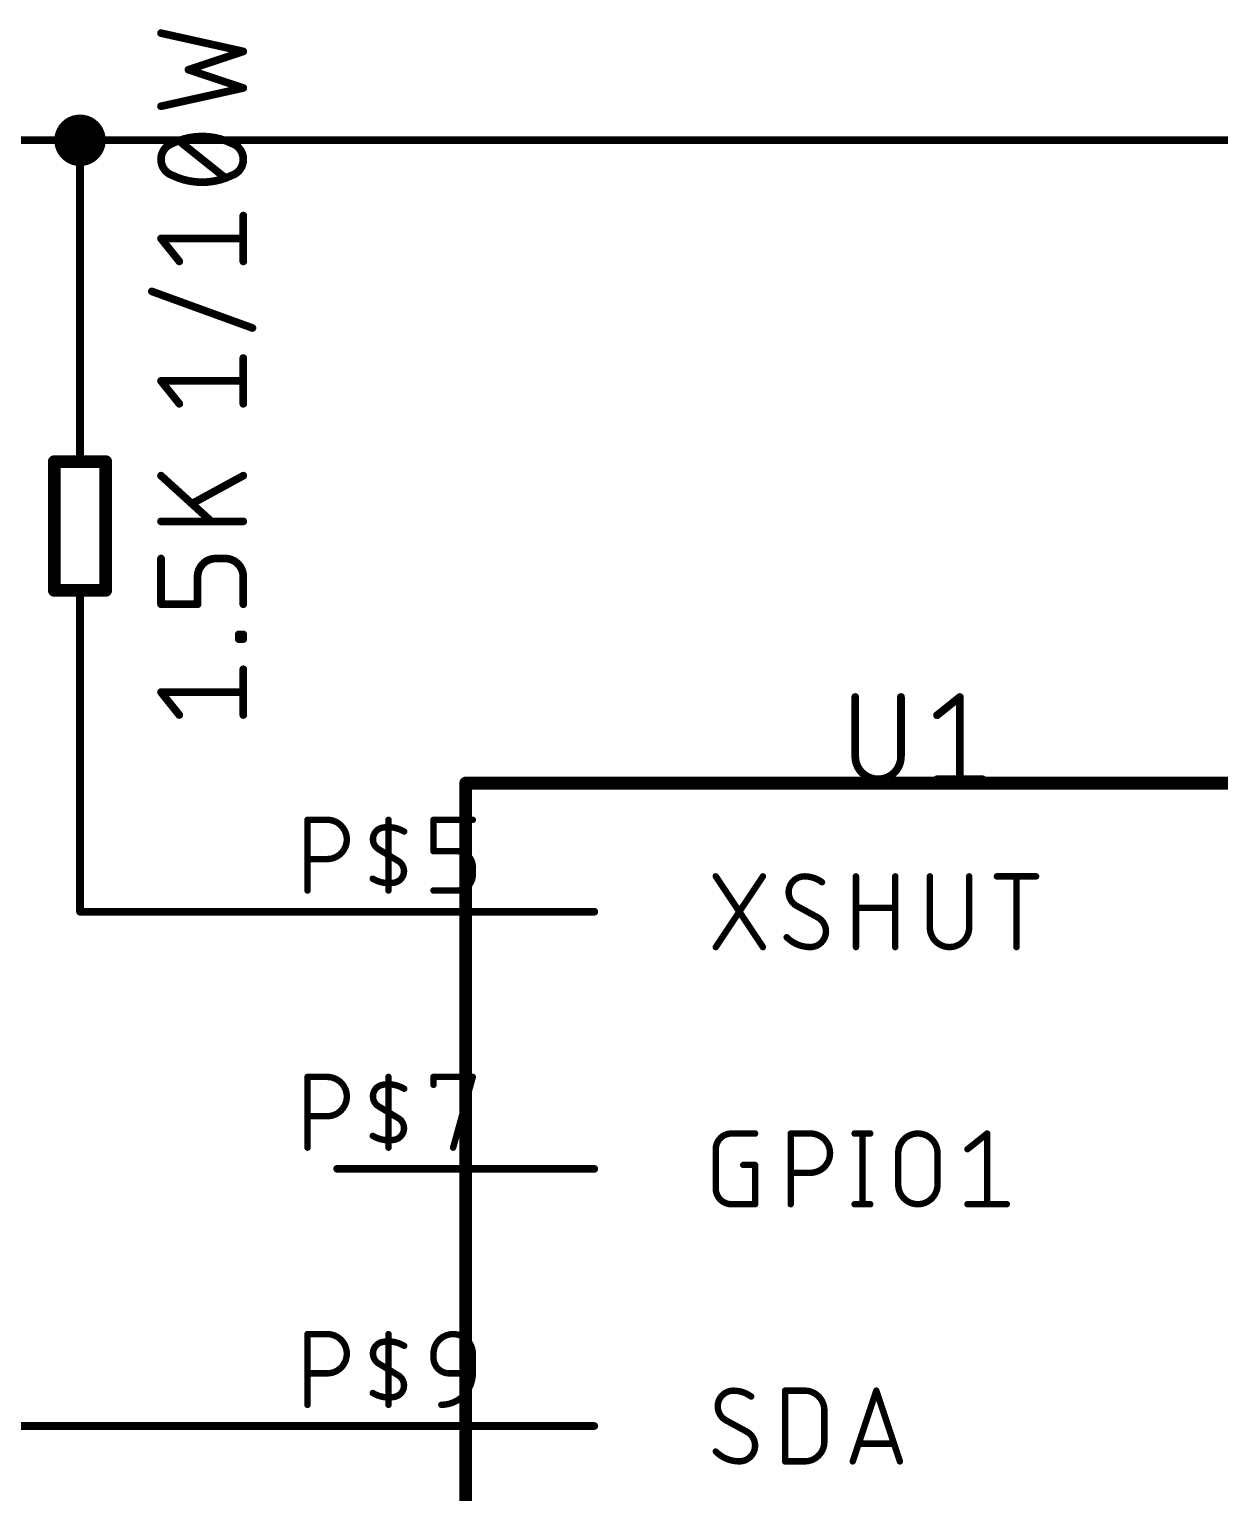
# Model space of a CAD drawing. Extents: x -114 to 51, y -5 to 50.
# Drawn here: x -8.62 to 14.9, y 21.54 to 50.45 of the extents above; entities that cross this region are included whole.
import ezdxf

# ---------------------------------------------------------------- set-up
doc = ezdxf.new("R2010")
doc.units = 0
for name, color, linetype in [('91', 122, 'CONTINUOUS'), ('94', 12, 'CONTINUOUS'), ('95', 251, 'CONTINUOUS'), ('96', 251, 'CONTINUOUS')]:
    doc.layers.add(name, color=color, linetype=linetype)

msp = doc.modelspace()

# ---------------------------------------------------------------- linework, layer by layer
at = {"layer": '91'}
for points, const_width in [([(-7.62, 48.006, 1), (-7.62, 48.514, 1), (-7.62, 48.006)], 0.508), ([(-7.5819, 48.26, 1), (-7.6581, 48.26)], 0.0762), ([(-7.62, 48.2981, 1), (-7.62, 48.2219)], 0.0762), ([(-7.62, 48.2219, 1), (-7.62, 48.2981)], 0.0762), ([(-7.6581, 44.45, 1), (-7.5819, 44.45)], 0.0762), ([(-7.5819, 36.83, 1), (-7.6581, 36.83)], 0.0762), ([(-7.62, 33.0581, 1), (-7.62, 32.9819)], 0.0762), ([(-7.6581, 33.02, 1), (-7.5819, 33.02)], 0.0762), ([(-2.54, 32.9819, 1), (-2.54, 33.0581)], 0.0762), ([(-2.54, 22.8219, 1), (-2.54, 22.8981)], 0.0762)]:
    msp.add_lwpolyline(points, format="xyb", dxfattribs=dict(at, const_width=const_width))
at = {"layer": '91', "const_width": 0.1524}
for points in [[(-15.24, 48.26), (-7.62, 48.26)], [(-7.62, 48.26), (-7.62, 44.45)], [(50.8, 48.26), (-7.62, 48.26)], [(-7.62, 36.83), (-7.62, 33.02)], [(-2.54, 33.02), (-7.62, 33.02)], [(-2.54, 22.86), (-15.24, 22.86)]]:
    msp.add_lwpolyline(points, dxfattribs=at)
at = {"layer": '94'}
for points, const_width in [([(-7.62, 44.45), (-7.62, 41.91)], 0.1524), ([(-8.128, 39.37), (-8.128, 41.91)], 0.254), ([(-8.128, 41.91), (-7.112, 41.91)], 0.254), ([(-7.112, 41.91), (-7.112, 39.37)], 0.254), ([(-7.112, 39.37), (-8.128, 39.37)], 0.254), ([(-7.62, 36.83), (-7.62, 39.37)], 0.1524), ([(0, 0), (0, 35.56)], 0.254), ([(0, 35.56), (33.02, 35.56)], 0.254), ([(-2.54, 33.02), (2.54, 33.02)], 0.1524), ([(-2.54, 27.94), (2.54, 27.94)], 0.1524), ([(-2.54, 22.86), (2.54, 22.86)], 0.1524)]:
    msp.add_lwpolyline(points, dxfattribs=dict(at, const_width=const_width))
for points, const_width in [([(-7.5819, 44.45, 1), (-7.6581, 44.45)], 0.0762), ([(-8.0645, 41.91, 1), (-8.1915, 41.91)], 0.127), ([(-8.128, 41.9735, 1), (-8.128, 41.8465)], 0.127), ([(-7.6581, 41.91, 1), (-7.5819, 41.91)], 0.0762), ([(-7.0485, 41.91, 1), (-7.1755, 41.91)], 0.127), ([(-7.112, 41.8465, 1), (-7.112, 41.9735)], 0.127), ([(-8.128, 39.4335, 1), (-8.128, 39.3065)], 0.127), ([(-8.1915, 39.37, 1), (-8.0645, 39.37)], 0.127), ([(-7.5819, 39.37, 1), (-7.6581, 39.37)], 0.0762), ([(-7.1755, 39.37, 1), (-7.0485, 39.37)], 0.127), ([(-7.112, 39.3065, 1), (-7.112, 39.4335)], 0.127), ([(-7.6581, 36.83, 1), (-7.5819, 36.83)], 0.0762), ([(0.0635, 35.56, 1), (-0.0635, 35.56)], 0.127), ([(0, 35.6235, 1), (0, 35.4965)], 0.127), ([(-2.54, 33.0581, 1), (-2.54, 32.9819)], 0.0762), ([(2.54, 32.9819, 1), (2.54, 33.0581)], 0.0762), ([(-2.54, 27.9781, 1), (-2.54, 27.9019)], 0.0762), ([(2.54, 27.9019, 1), (2.54, 27.9781)], 0.0762), ([(-2.54, 22.8981, 1), (-2.54, 22.8219)], 0.0762), ([(2.54, 22.8219, 1), (2.54, 22.8981)], 0.0762)]:
    msp.add_lwpolyline(points, format="xyb", dxfattribs=dict(at, const_width=const_width))
at = {"layer": '95'}
for points, const_width in [([(7.6962, 37.2618), (7.6962, 36.0878)], 0.1524), ([(8.5993, 36.0878), (8.5993, 37.2618)], 0.1524), ([(9.3114, 36.9006), (9.763, 37.2618)], 0.1524), ([(9.763, 37.2618), (9.763, 35.6362)], 0.1524), ([(9.3114, 35.6362), (10.2145, 35.6362)], 0.1524), ([(-3.1255, 33.4391), (-3.1255, 34.8361)], 0.127), ([(-3.1255, 34.8361), (-2.7374, 34.8361)], 0.127), ([(-1.526, 33.4391), (-1.526, 34.8361)], 0.127), ([(-0.6364, 34.2152), (-0.6364, 34.8361)], 0.127), ([(-0.6364, 34.8361), (0.1397, 34.8361)], 0.127), ([(-2.7374, 34.06), (-3.1255, 34.06)], 0.127), ([(-1.526, 34.1376), (-1.72, 34.254)], 0.127), ([(-1.526, 34.1376), (-1.3319, 34.0212)], 0.127), ([(-0.1707, 34.2152), (-0.6364, 34.2152)], 0.127), ([(0.1397, 33.7495), (0.1397, 33.9048)], 0.127), ([(4.9403, 32.3215), (5.8716, 33.7185)], 0.127), ([(4.9403, 33.7185), (5.8716, 32.3215)], 0.127), ([(7.71, 32.3215), (7.71, 33.7185)], 0.127), ([(8.4861, 33.7185), (8.4861, 32.3215)], 0.127), ([(9.1701, 33.7185), (9.1701, 32.7096)], 0.127), ([(9.9462, 32.7096), (9.9462, 33.7185)], 0.127), ([(10.4933, 33.7185), (11.2694, 33.7185)], 0.127), ([(10.8814, 32.3215), (10.8814, 33.7185)], 0.127), ([(-0.6364, 33.4391), (-0.1707, 33.4391)], 0.127), ([(6.962, 32.9036), (6.5352, 33.1364)], 0.127), ([(7.71, 33.0976), (8.4861, 33.0976)], 0.127), ([(-3.1255, 28.3591), (-3.1255, 29.7561)], 0.127), ([(-3.1255, 29.7561), (-2.7374, 29.7561)], 0.127), ([(-1.526, 28.3591), (-1.526, 29.7561)], 0.127), ([(-0.6364, 29.6009), (-0.6364, 29.7561)], 0.127), ([(-0.6364, 29.7561), (0.1397, 29.7561)], 0.127), ([(0.1397, 29.7561), (-0.2484, 28.3591)], 0.127), ([(-1.526, 29.0576), (-1.72, 29.174)], 0.127), ([(-2.7374, 28.98), (-3.1255, 28.98)], 0.127), ([(-1.526, 29.0576), (-1.3319, 28.9412)], 0.127), ([(5.2507, 28.6385), (5.7164, 28.6385)], 0.127), ([(6.4209, 27.2415), (6.4209, 28.6385)], 0.127), ([(6.4209, 28.6385), (6.809, 28.6385)], 0.127), ([(7.6827, 28.6385), (7.9931, 28.6385)], 0.127), ([(7.8379, 28.6385), (7.8379, 27.2415)], 0.127), ([(9.9138, 28.3281), (10.3018, 28.6385)], 0.127), ([(10.3018, 28.6385), (10.3018, 27.2415)], 0.127), ([(4.9403, 27.5519), (4.9403, 28.3281)], 0.127), ([(5.4836, 28.0176), (5.7164, 28.0176)], 0.127), ([(5.7164, 28.0176), (5.7164, 27.2415)], 0.127), ([(8.5449, 27.6296), (8.5449, 28.2504)], 0.127), ([(9.3211, 28.2504), (9.3211, 27.6296)], 0.127), ([(6.809, 27.8624), (6.4209, 27.8624)], 0.127), ([(5.7164, 27.2415), (5.2507, 27.2415)], 0.127), ([(7.6827, 27.2415), (7.9931, 27.2415)], 0.127), ([(9.9138, 27.2415), (10.6899, 27.2415)], 0.127), ([(-3.1255, 23.2791), (-3.1255, 24.6761)], 0.127), ([(-3.1255, 24.6761), (-2.7374, 24.6761)], 0.127), ([(-1.526, 23.2791), (-1.526, 24.6761)], 0.127), ([(-0.6364, 24.2104), (-0.6364, 24.288)], 0.127), ([(0.1397, 24.288), (0.1397, 23.9)], 0.127), ([(-1.526, 23.9776), (-1.72, 24.094)], 0.127), ([(-1.526, 23.9776), (-1.3319, 23.8612)], 0.127), ([(-2.7374, 23.9), (-3.1255, 23.9)], 0.127), ([(0.1397, 23.9), (-0.326, 23.9)], 0.127), ([(6.3092, 22.1615), (6.3092, 23.5585)], 0.127), ([(6.3092, 23.5585), (6.6972, 23.5585)], 0.127), ([(7.646, 22.1615), (8.1117, 23.5585)], 0.127), ([(8.1117, 23.5585), (8.5774, 22.1615)], 0.127), ([(7.0853, 23.1704), (7.0853, 22.5496)], 0.127), ([(5.5612, 22.7436), (5.1343, 22.9764)], 0.127), ([(8.4609, 22.5108), (7.7624, 22.5108)], 0.127), ([(6.6972, 22.1615), (6.3092, 22.1615)], 0.127)]:
    msp.add_lwpolyline(points, dxfattribs=dict(at, const_width=const_width))
for points, const_width in [([(7.7343, 37.2618, 1), (7.6581, 37.2618)], 0.0762), ([(8.6374, 37.2618, 1), (8.5612, 37.2618)], 0.0762), ([(9.8011, 37.2618, 1), (9.7249, 37.2618)], 0.0762), ([(9.7868, 37.232, 1), (9.7392, 37.2916)], 0.0762), ([(9.2876, 36.9303, 1), (9.3352, 36.8708)], 0.0762), ([(7.6962, 36.0878, 1), (8.5993, 36.0878)], 0.1524), ([(7.7343, 36.0878, 1), (7.6581, 36.0878)], 0.0762), ([(8.6374, 36.0878, 1), (8.5612, 36.0878)], 0.0762), ([(7.6581, 36.0878, 1), (7.7343, 36.0878)], 0.0762), ([(8.5612, 36.0878, 1), (8.6374, 36.0878)], 0.0762), ([(9.3114, 35.6743, 1), (9.3114, 35.5981)], 0.0762), ([(9.7249, 35.6362, 1), (9.8011, 35.6362)], 0.0762), ([(10.2145, 35.5981, 1), (10.2145, 35.6743)], 0.0762), ([(-3.1255, 34.8679, 1), (-3.1255, 34.8043)], 0.0635), ([(-3.0937, 34.8361, 1), (-3.1572, 34.8361)], 0.0635), ([(-2.7374, 34.8679, 1), (-2.7374, 34.8043)], 0.0635), ([(-2.7374, 34.06, 1), (-2.7374, 34.8361)], 0.127), ([(-2.7374, 34.8043, 1), (-2.7374, 34.8679)], 0.0635), ([(-1.6424, 34.6809, 0.6917), (-1.72, 34.254)], 0.127), ([(-1.2155, 34.6033, 0.1823), (-1.6424, 34.6809)], 0.127), ([(-1.6481, 34.7121, 1), (-1.6367, 34.6496)], 0.0635), ([(-1.6367, 34.6496, 1), (-1.6481, 34.7121)], 0.0635), ([(-1.4942, 34.8361, 1), (-1.5577, 34.8361)], 0.0635), ([(-0.6364, 34.8679, 1), (-0.6364, 34.8043)], 0.0635), ([(-0.6047, 34.8361, 1), (-0.6682, 34.8361)], 0.0635), ([(0.1397, 34.8043, 1), (0.1397, 34.8679)], 0.0635), ([(-1.2318, 34.576, 1), (-1.1992, 34.6305)], 0.0635), ([(-3.1255, 34.0917, 1), (-3.1255, 34.0282)], 0.0635), ([(-2.7374, 34.0917, 1), (-2.7374, 34.0282)], 0.0635), ([(-2.7374, 34.0282, 1), (-2.7374, 34.0917)], 0.0635), ([(-1.7036, 34.2812, 1), (-1.7363, 34.2268)], 0.0635), ([(-1.7363, 34.2268, 1), (-1.7036, 34.2812)], 0.0635), ([(-1.5096, 34.1648, 1), (-1.5423, 34.1104)], 0.0635), ([(-1.5423, 34.1104, 1), (-1.5096, 34.1648)], 0.0635), ([(-0.6364, 34.247, 1), (-0.6364, 34.1835)], 0.0635), ([(-0.6682, 34.2152, 1), (-0.6047, 34.2152)], 0.0635), ([(-0.1707, 34.247, 1), (-0.1707, 34.1835)], 0.0635), ([(0.1397, 33.9048, 0.4142), (-0.1707, 34.2152)], 0.127), ([(-0.1707, 34.1835, 1), (-0.1707, 34.247)], 0.0635), ([(-1.4095, 33.5943, 0.6917), (-1.3319, 34.0212)], 0.127), ([(-1.3156, 34.0484, 1), (-1.3483, 33.994)], 0.0635), ([(-1.3483, 33.994, 1), (-1.3156, 34.0484)], 0.0635), ([(0.1715, 33.9048, 1), (0.108, 33.9048)], 0.0635), ([(0.108, 33.9048, 1), (0.1715, 33.9048)], 0.0635), ([(-1.8201, 33.6992, 1), (-1.8527, 33.6447)], 0.0635), ([(-1.8364, 33.6719, 0.1823), (-1.4095, 33.5943)], 0.127), ([(-1.4152, 33.6256, 1), (-1.4038, 33.5631)], 0.0635), ([(-1.4038, 33.5631, 1), (-1.4152, 33.6256)], 0.0635), ([(-0.1707, 33.4391, 0.4142), (0.1397, 33.7495)], 0.127), ([(0.1715, 33.7495, 1), (0.108, 33.7495)], 0.0635), ([(0.108, 33.7495, 1), (0.1715, 33.7495)], 0.0635), ([(4.9667, 33.7361, 1), (4.9139, 33.7009)], 0.0635), ([(5.898, 33.7009, 1), (5.8452, 33.7361)], 0.0635), ([(6.6904, 33.7185, 0.4142), (6.3799, 33.4081)], 0.127), ([(7.0396, 33.6021, 0.1623), (6.6904, 33.7185)], 0.127), ([(6.6904, 33.7502, 1), (6.6904, 33.6868)], 0.0635), ([(6.6904, 33.6867, 1), (6.6904, 33.7502)], 0.0635), ([(7.0206, 33.5767, 1), (7.0587, 33.6275)], 0.0635), ([(7.7417, 33.7185, 1), (7.6782, 33.7185)], 0.0635), ([(8.5178, 33.7185, 1), (8.4543, 33.7185)], 0.0635), ([(9.2018, 33.7185, 1), (9.1383, 33.7185)], 0.0635), ([(9.978, 33.7185, 1), (9.9145, 33.7185)], 0.0635), ([(10.4933, 33.7503, 1), (10.4933, 33.6867)], 0.0635), ([(10.9131, 33.7185, 1), (10.8496, 33.7185)], 0.0635), ([(11.2694, 33.6867, 1), (11.2694, 33.7503)], 0.0635), ([(-3.1572, 33.4391, 1), (-3.0937, 33.4391)], 0.0635), ([(-1.5577, 33.4391, 1), (-1.4942, 33.4391)], 0.0635), ([(-0.6364, 33.4709, 1), (-0.6364, 33.4074)], 0.0635), ([(-0.1707, 33.4709, 1), (-0.1707, 33.4074)], 0.0635), ([(-0.1707, 33.4074, 1), (-0.1707, 33.4709)], 0.0635), ([(6.3799, 33.4081, 0.2656), (6.5352, 33.1364)], 0.127), ([(6.4117, 33.4081, 1), (6.3482, 33.4081)], 0.0635), ([(6.3482, 33.4081, 1), (6.4117, 33.4081)], 0.0635), ([(6.5504, 33.1643, 1), (6.52, 33.1085)], 0.0635), ([(6.519, 33.1091, 1), (6.5513, 33.1638)], 0.0635), ([(7.1172, 32.6319, 0.2656), (6.962, 32.9036)], 0.127), ([(6.9781, 32.9309, 1), (6.9459, 32.8762)], 0.0635), ([(6.9468, 32.8757, 1), (6.9772, 32.9315)], 0.0635), ([(7.71, 33.1294, 1), (7.71, 33.0659)], 0.0635), ([(8.4861, 33.0659, 1), (8.4861, 33.1294)], 0.0635), ([(6.8068, 32.3215, 0.4142), (7.1172, 32.6319)], 0.127), ([(7.149, 32.6319, 1), (7.0855, 32.6319)], 0.0635), ([(9.2018, 32.7096, 1), (9.1383, 32.7096)], 0.0635), ([(9.1383, 32.7096, 1), (9.2018, 32.7096)], 0.0635), ([(9.1701, 32.7096, 1), (9.9462, 32.7096)], 0.127), ([(9.978, 32.7096, 1), (9.9145, 32.7096)], 0.0635), ([(9.9145, 32.7096, 1), (9.978, 32.7096)], 0.0635), ([(6.3411, 32.5155, 0.2), (6.8068, 32.3215)], 0.127), ([(6.3637, 32.5379, 1), (6.3186, 32.4932)], 0.0635), ([(6.8068, 32.3533, 1), (6.8068, 32.2897)], 0.0635), ([(6.8068, 32.2898, 1), (6.8068, 32.3532)], 0.0635), ([(7.0855, 32.6319, 1), (7.149, 32.6319)], 0.0635), ([(4.9139, 32.3391, 1), (4.9667, 32.3039)], 0.0635), ([(5.8452, 32.3039, 1), (5.898, 32.3391)], 0.0635), ([(7.6782, 32.3215, 1), (7.7417, 32.3215)], 0.0635), ([(8.4543, 32.3215, 1), (8.5178, 32.3215)], 0.0635), ([(10.8496, 32.3215, 1), (10.9131, 32.3215)], 0.0635), ([(-3.1255, 29.7878, 1), (-3.1255, 29.7244)], 0.0635), ([(-3.0937, 29.7561, 1), (-3.1572, 29.7561)], 0.0635), ([(-2.7374, 28.98, 1), (-2.7374, 29.7561)], 0.127), ([(-2.7374, 29.7878, 1), (-2.7374, 29.7244)], 0.0635), ([(-2.7374, 29.7244, 1), (-2.7374, 29.7878)], 0.0635), ([(-1.4942, 29.7561, 1), (-1.5577, 29.7561)], 0.0635), ([(-0.6047, 29.7561, 1), (-0.6682, 29.7561)], 0.0635), ([(-0.6364, 29.7878, 1), (-0.6364, 29.7244)], 0.0635), ([(0.1703, 29.7476, 1), (0.1091, 29.7646)], 0.0635), ([(0.1397, 29.7244, 1), (0.1397, 29.7878)], 0.0635), ([(-1.6424, 29.6009, 0.6917), (-1.72, 29.174)], 0.127), ([(-1.2155, 29.5233, 0.1823), (-1.6424, 29.6009)], 0.127), ([(-1.6481, 29.6321, 1), (-1.6367, 29.5696)], 0.0635), ([(-1.6367, 29.5696, 1), (-1.6481, 29.6321)], 0.0635), ([(-1.2318, 29.496, 1), (-1.1992, 29.5505)], 0.0635), ([(-0.6682, 29.6009, 1), (-0.6047, 29.6009)], 0.0635), ([(-1.7036, 29.2012, 1), (-1.7363, 29.1468)], 0.0635), ([(-1.7363, 29.1468, 1), (-1.7036, 29.2012)], 0.0635), ([(-3.1255, 29.0117, 1), (-3.1255, 28.9482)], 0.0635), ([(-2.7374, 29.0117, 1), (-2.7374, 28.9482)], 0.0635), ([(-2.7374, 28.9482, 1), (-2.7374, 29.0117)], 0.0635), ([(-1.5096, 29.0848, 1), (-1.5423, 29.0304)], 0.0635), ([(-1.5423, 29.0304, 1), (-1.5096, 29.0848)], 0.0635), ([(-1.4095, 28.5143, 0.6917), (-1.3319, 28.9412)], 0.127), ([(-1.3156, 28.9684, 1), (-1.3483, 28.914)], 0.0635), ([(-1.3483, 28.914, 1), (-1.3156, 28.9684)], 0.0635), ([(-1.8201, 28.6192, 1), (-1.8527, 28.5647)], 0.0635), ([(-1.8364, 28.5919, 0.1823), (-1.4095, 28.5143)], 0.127), ([(5.2507, 28.6385, 0.4142), (4.9403, 28.3281)], 0.127), ([(5.2507, 28.6702, 1), (5.2507, 28.6068)], 0.0635), ([(5.2507, 28.6068, 1), (5.2507, 28.6702)], 0.0635), ([(5.7164, 28.6068, 1), (5.7164, 28.6702)], 0.0635), ([(6.4526, 28.6385, 1), (6.3891, 28.6385)], 0.0635), ([(6.4209, 28.6702, 1), (6.4209, 28.6068)], 0.0635), ([(6.809, 27.8624, 1), (6.809, 28.6385)], 0.127), ([(6.809, 28.6702, 1), (6.809, 28.6068)], 0.0635), ([(6.809, 28.6068, 1), (6.809, 28.6702)], 0.0635), ([(7.6827, 28.6702, 1), (7.6827, 28.6068)], 0.0635), ([(7.8697, 28.6385, 1), (7.8062, 28.6385)], 0.0635), ([(7.9931, 28.6068, 1), (7.9931, 28.6702)], 0.0635), ([(9.321, 28.2504, 1), (8.5449, 28.2504)], 0.127), ([(10.3336, 28.6385, 1), (10.2701, 28.6385)], 0.0635), ([(10.3217, 28.6137, 1), (10.282, 28.6633)], 0.0635), ([(-3.1572, 28.3591, 1), (-3.0937, 28.3591)], 0.0635), ([(-1.5577, 28.3591, 1), (-1.4942, 28.3591)], 0.0635), ([(-1.4152, 28.5456, 1), (-1.4038, 28.4831)], 0.0635), ([(-1.4038, 28.4831, 1), (-1.4152, 28.5456)], 0.0635), ([(-0.2789, 28.3676, 1), (-0.2178, 28.3506)], 0.0635), ([(4.9721, 28.3281, 1), (4.9086, 28.3281)], 0.0635), ([(4.9086, 28.3281, 1), (4.9721, 28.3281)], 0.0635), ([(9.894, 28.3528, 1), (9.9336, 28.3033)], 0.0635), ([(5.4836, 28.0494, 1), (5.4836, 27.9859)], 0.0635), ([(5.7482, 28.0176, 1), (5.6847, 28.0176)], 0.0635), ([(5.7164, 27.9859, 1), (5.7164, 28.0494)], 0.0635), ([(8.5767, 28.2504, 1), (8.5132, 28.2504)], 0.0635), ([(8.5132, 28.2504, 1), (8.5767, 28.2504)], 0.0635), ([(9.3528, 28.2504, 1), (9.2893, 28.2504)], 0.0635), ([(9.2893, 28.2504, 1), (9.3528, 28.2504)], 0.0635), ([(6.4209, 27.8941, 1), (6.4209, 27.8306)], 0.0635), ([(6.809, 27.8941, 1), (6.809, 27.8306)], 0.0635), ([(6.809, 27.8306, 1), (6.809, 27.8941)], 0.0635), ([(4.9403, 27.5519, 0.4142), (5.2507, 27.2415)], 0.127), ([(4.9721, 27.5519, 1), (4.9086, 27.5519)], 0.0635), ([(4.9086, 27.5519, 1), (4.9721, 27.5519)], 0.0635), ([(8.5449, 27.6296, 1), (9.3211, 27.6296)], 0.127), ([(8.5767, 27.6296, 1), (8.5132, 27.6296)], 0.0635), ([(8.5132, 27.6296, 1), (8.5767, 27.6296)], 0.0635), ([(9.3528, 27.6296, 1), (9.2893, 27.6296)], 0.0635), ([(9.2893, 27.6296, 1), (9.3528, 27.6296)], 0.0635), ([(5.2507, 27.2733, 1), (5.2507, 27.2098)], 0.0635), ([(5.2507, 27.2098, 1), (5.2507, 27.2733)], 0.0635), ([(5.6847, 27.2415, 1), (5.7482, 27.2415)], 0.0635), ([(5.7164, 27.2098, 1), (5.7164, 27.2733)], 0.0635), ([(6.3891, 27.2415, 1), (6.4526, 27.2415)], 0.0635), ([(7.6827, 27.2733, 1), (7.6827, 27.2098)], 0.0635), ([(7.8062, 27.2415, 1), (7.8697, 27.2415)], 0.0635), ([(7.9931, 27.2098, 1), (7.9931, 27.2733)], 0.0635), ([(9.9138, 27.2733, 1), (9.9138, 27.2098)], 0.0635), ([(10.2701, 27.2415, 1), (10.3336, 27.2415)], 0.0635), ([(10.6899, 27.2098, 1), (10.6899, 27.2733)], 0.0635), ([(-3.1255, 24.7079, 1), (-3.1255, 24.6444)], 0.0635), ([(-3.0937, 24.6761, 1), (-3.1572, 24.6761)], 0.0635), ([(-2.7374, 23.9, 1), (-2.7374, 24.6761)], 0.127), ([(-2.7374, 24.7079, 1), (-2.7374, 24.6444)], 0.0635), ([(-2.7374, 24.6444, 1), (-2.7374, 24.7079)], 0.0635), ([(-1.6424, 24.5209, 0.6917), (-1.72, 24.094)], 0.127), ([(-1.2155, 24.4433, 0.1823), (-1.6424, 24.5209)], 0.127), ([(-1.6481, 24.5521, 1), (-1.6367, 24.4896)], 0.0635), ([(-1.6367, 24.4896, 1), (-1.6481, 24.5521)], 0.0635), ([(-1.4942, 24.6761, 1), (-1.5577, 24.6761)], 0.0635), ([(0.1397, 24.288, 1), (-0.6364, 24.288)], 0.127), ([(-1.2318, 24.416, 1), (-1.1992, 24.4705)], 0.0635), ([(-0.6047, 24.288, 1), (-0.6682, 24.288)], 0.0635), ([(-0.6682, 24.288, 1), (-0.6047, 24.288)], 0.0635), ([(0.1715, 24.288, 1), (0.108, 24.288)], 0.0635), ([(0.108, 24.288, 1), (0.1715, 24.288)], 0.0635), ([(-1.7036, 24.1212, 1), (-1.7363, 24.0668)], 0.0635), ([(-1.7363, 24.0668, 1), (-1.7036, 24.1212)], 0.0635), ([(-1.5096, 24.0048, 1), (-1.5423, 23.9504)], 0.0635), ([(-1.5423, 23.9504, 1), (-1.5096, 24.0048)], 0.0635), ([(-0.6364, 24.2104, 0.4142), (-0.326, 23.9)], 0.127), ([(-0.6047, 24.2104, 1), (-0.6682, 24.2104)], 0.0635), ([(-0.6682, 24.2104, 1), (-0.6047, 24.2104)], 0.0635), ([(-3.1255, 23.9317, 1), (-3.1255, 23.8682)], 0.0635), ([(-2.7374, 23.9317, 1), (-2.7374, 23.8682)], 0.0635), ([(-2.7374, 23.8682, 1), (-2.7374, 23.9317)], 0.0635), ([(-1.4095, 23.4343, 0.6917), (-1.3319, 23.8612)], 0.127), ([(-1.3156, 23.8884, 1), (-1.3483, 23.834)], 0.0635), ([(-1.3483, 23.834, 1), (-1.3156, 23.8884)], 0.0635), ([(-0.4812, 23.2791, 0.4142), (0.1397, 23.9)], 0.127), ([(-0.326, 23.9317, 1), (-0.326, 23.8682)], 0.0635), ([(-0.326, 23.8682, 1), (-0.326, 23.9317)], 0.0635), ([(0.1715, 23.9, 1), (0.108, 23.9)], 0.0635), ([(0.108, 23.9, 1), (0.1715, 23.9)], 0.0635), ([(0.1397, 23.8682, 1), (0.1397, 23.9317)], 0.0635), ([(-1.8201, 23.5392, 1), (-1.8527, 23.4847)], 0.0635), ([(-1.8364, 23.5119, 0.1823), (-1.4095, 23.4343)], 0.127), ([(-1.4152, 23.4656, 1), (-1.4038, 23.4031)], 0.0635), ([(-1.4038, 23.4031, 1), (-1.4152, 23.4656)], 0.0635), ([(5.2896, 23.5585, 0.4142), (4.9791, 23.2481)], 0.127), ([(5.6388, 23.4421, 0.1623), (5.2896, 23.5585)], 0.127), ([(5.2896, 23.5902, 1), (5.2895, 23.5268)], 0.0635), ([(5.2895, 23.5267, 1), (5.2896, 23.5902)], 0.0635), ([(5.6198, 23.4167, 1), (5.6578, 23.4675)], 0.0635), ([(6.3409, 23.5585, 1), (6.2774, 23.5585)], 0.0635), ([(6.3092, 23.5903, 1), (6.3092, 23.5268)], 0.0635), ([(7.0853, 23.1704, 0.4142), (6.6972, 23.5585)], 0.127), ([(6.6972, 23.5903, 1), (6.6972, 23.5268)], 0.0635), ([(6.6972, 23.5268, 1), (6.6972, 23.5903)], 0.0635), ([(8.1418, 23.5685, 1), (8.0816, 23.5485)], 0.0635), ([(8.1418, 23.5485, 1), (8.0816, 23.5685)], 0.0635), ([(-3.1572, 23.2791, 1), (-3.0937, 23.2791)], 0.0635), ([(-1.5577, 23.2791, 1), (-1.4942, 23.2791)], 0.0635), ([(-0.4812, 23.3108, 1), (-0.4812, 23.2474)], 0.0635), ([(4.9791, 23.2481, 0.2656), (5.1343, 22.9764)], 0.127), ([(5.0109, 23.2481, 1), (4.9474, 23.2481)], 0.0635), ([(4.9474, 23.2481, 1), (5.0109, 23.2481)], 0.0635), ([(7.117, 23.1704, 1), (7.0535, 23.1704)], 0.0635), ([(7.0535, 23.1704, 1), (7.117, 23.1704)], 0.0635), ([(5.1495, 23.0043, 1), (5.1191, 22.9485)], 0.0635), ([(5.1182, 22.9491, 1), (5.1504, 23.0038)], 0.0635), ([(5.7164, 22.4719, 0.2656), (5.5612, 22.7436)], 0.127), ([(5.5773, 22.7709, 1), (5.5451, 22.7162)], 0.0635), ([(5.546, 22.7157, 1), (5.5764, 22.7715)], 0.0635), ([(6.6972, 22.1615, 0.4142), (7.0853, 22.5496)], 0.127), ([(7.117, 22.5496, 1), (7.0535, 22.5496)], 0.0635), ([(7.0535, 22.5496, 1), (7.117, 22.5496)], 0.0635), ([(7.7624, 22.5425, 1), (7.7624, 22.479)], 0.0635), ([(8.4609, 22.479, 1), (8.4609, 22.5425)], 0.0635), ([(4.9403, 22.3555, 0.2), (5.406, 22.1615)], 0.127), ([(4.9628, 22.3779, 1), (4.9178, 22.3332)], 0.0635), ([(5.406, 22.1615, 0.4142), (5.7164, 22.4719)], 0.127), ([(5.7482, 22.4719, 1), (5.6847, 22.4719)], 0.0635), ([(5.6847, 22.4719, 1), (5.7482, 22.4719)], 0.0635), ([(5.406, 22.1932, 1), (5.406, 22.1298)], 0.0635), ([(5.406, 22.1298, 1), (5.406, 22.1932)], 0.0635), ([(6.3092, 22.1932, 1), (6.3092, 22.1298)], 0.0635), ([(6.2774, 22.1615, 1), (6.3409, 22.1615)], 0.0635), ([(6.6972, 22.1932, 1), (6.6972, 22.1298)], 0.0635), ([(6.6972, 22.1298, 1), (6.6972, 22.1932)], 0.0635), ([(7.6159, 22.1715, 1), (7.6761, 22.1515)], 0.0635), ([(8.5472, 22.1515, 1), (8.6075, 22.1715)], 0.0635)]:
    msp.add_lwpolyline(points, format="xyb", dxfattribs=dict(at, const_width=const_width))
at = {"layer": '96', "const_width": 0.1524}
for points in [[(-4.3942, 50.0156), (-6.0198, 50.3768)], [(-5.4779, 49.6543), (-4.3942, 50.0156)], [(-4.3942, 49.2931), (-5.4779, 49.6543)], [(-6.0198, 48.9318), (-4.3942, 49.2931)], [(-4.7554, 47.5215), (-5.6586, 48.244)], [(-4.3942, 45.8681), (-4.3942, 46.7712)], [(-5.6586, 45.8681), (-6.0198, 46.3196)], [(-6.0198, 46.3196), (-4.3942, 46.3196)], [(-4.2136, 44.5516), (-6.2004, 45.2741)], [(-4.3942, 43.0545), (-4.3942, 43.9576)], [(-5.6586, 43.0545), (-6.0198, 43.506)], [(-6.0198, 43.506), (-4.3942, 43.506)], [(-6.0198, 41.634), (-5.0264, 40.7309)], [(-4.3942, 41.634), (-5.3876, 41.0921)], [(-4.3942, 40.7309), (-6.0198, 40.7309)], [(-6.0198, 39.0946), (-6.0198, 39.9977)], [(-4.7554, 39.9977), (-4.9361, 39.9977)], [(-5.2973, 39.6364), (-5.2973, 39.0946)], [(-4.3942, 39.0946), (-4.3942, 39.6364)], [(-5.2973, 39.0946), (-6.0198, 39.0946)], [(-4.4845, 38.4068), (-4.4845, 38.4971)], [(-4.4845, 38.4971), (-4.3942, 38.4971)], [(-4.3942, 38.4068), (-4.4845, 38.4068)], [(-4.3942, 38.4971), (-4.3942, 38.4068)], [(-4.3942, 36.9062), (-4.3942, 37.8093)], [(-5.6586, 36.9062), (-6.0198, 37.3578)], [(-6.0198, 37.3578), (-4.3942, 37.3578)]]:
    msp.add_lwpolyline(points, dxfattribs=at)
at = {"layer": '96'}
for points, const_width in [([(-6.0115, 50.414, 1), (-6.0281, 50.3396)], 0.0762), ([(-4.3822, 49.9794, 1), (-4.4062, 50.0517)], 0.0762), ([(-4.4025, 49.9784, 1), (-4.3859, 50.0527)], 0.0762), ([(-5.4659, 49.6905, 1), (-5.49, 49.6182)], 0.0762), ([(-5.49, 49.6905, 1), (-5.4659, 49.6182)], 0.0762), ([(-4.4062, 49.2569, 1), (-4.3822, 49.3292)], 0.0762), ([(-4.3859, 49.2559, 1), (-4.4025, 49.3303)], 0.0762), ([(-6.0281, 48.969, 1), (-6.0115, 48.8946)], 0.0762), ([(-5.207, 48.3343, 0.1139), (-5.794, 48.1989)], 0.1524), ([(-5.6348, 48.2738, 1), (-5.6824, 48.2143)], 0.0762), ([(-4.62, 48.1989, 0.1139), (-5.207, 48.3343)], 0.1524), ([(-5.207, 48.3724, 1), (-5.207, 48.2962)], 0.0762), ([(-5.207, 48.2962, 1), (-5.207, 48.3724)], 0.0762), ([(-5.794, 48.1989, 0.3205), (-6.0198, 47.8828)], 0.1524), ([(-5.8107, 48.2331, 1), (-5.7773, 48.1646)], 0.0762), ([(-5.7817, 48.1628, 1), (-5.8064, 48.2349)], 0.0762), ([(-4.3942, 47.8828, 0.3205), (-4.62, 48.1989)], 0.1524), ([(-4.6076, 48.2349, 1), (-4.6323, 48.1628)], 0.0762), ([(-4.6367, 48.1646, 1), (-4.6033, 48.2331)], 0.0762), ([(-6.0198, 47.8828, 0.3205), (-5.794, 47.5667)], 0.1524), ([(-5.9817, 47.8828, 1), (-6.0579, 47.8828)], 0.0762), ([(-6.0579, 47.8828, 1), (-5.9817, 47.8828)], 0.0762), ([(-4.62, 47.5667, 0.3205), (-4.3942, 47.8828)], 0.1524), ([(-4.3561, 47.8828, 1), (-4.4323, 47.8828)], 0.0762), ([(-4.4323, 47.8828, 1), (-4.3561, 47.8828)], 0.0762), ([(-5.794, 47.5667, 0.1139), (-5.207, 47.4312)], 0.1524), ([(-5.7773, 47.6009, 1), (-5.8107, 47.5324)], 0.0762), ([(-5.8064, 47.5306, 1), (-5.7817, 47.6027)], 0.0762), ([(-5.207, 47.4312, 0.1139), (-4.62, 47.5667)], 0.1524), ([(-5.207, 47.4693, 1), (-5.207, 47.3931)], 0.0762), ([(-5.207, 47.3931, 1), (-5.207, 47.4693)], 0.0762), ([(-4.7792, 47.4918, 1), (-4.7316, 47.5513)], 0.0762), ([(-4.6323, 47.6027, 1), (-4.6076, 47.5306)], 0.0762), ([(-4.6033, 47.5324, 1), (-4.6367, 47.6009)], 0.0762), ([(-4.3561, 46.7712, 1), (-4.4323, 46.7712)], 0.0762), ([(-5.99, 46.3434, 1), (-6.0496, 46.2958)], 0.0762), ([(-6.0198, 46.3577, 1), (-6.0198, 46.2815)], 0.0762), ([(-4.3942, 46.2815, 1), (-4.3942, 46.3577)], 0.0762), ([(-5.6883, 45.8443, 1), (-5.6288, 45.8919)], 0.0762), ([(-4.4323, 45.8681, 1), (-4.3561, 45.8681)], 0.0762), ([(-6.1874, 45.3099, 1), (-6.2134, 45.2383)], 0.0762), ([(-4.2266, 44.5158, 1), (-4.2006, 44.5874)], 0.0762), ([(-4.3561, 43.9576, 1), (-4.4323, 43.9576)], 0.0762), ([(-5.99, 43.5298, 1), (-6.0496, 43.4822)], 0.0762), ([(-6.0198, 43.5441, 1), (-6.0198, 43.4679)], 0.0762), ([(-4.3942, 43.4679, 1), (-4.3942, 43.5441)], 0.0762), ([(-5.6883, 43.0307, 1), (-5.6288, 43.0783)], 0.0762), ([(-4.4323, 43.0545, 1), (-4.3561, 43.0545)], 0.0762), ([(-5.9942, 41.6622, 1), (-6.0454, 41.6058)], 0.0762), ([(-4.376, 41.6006, 1), (-4.4124, 41.6675)], 0.0762), ([(-5.4059, 41.1256, 1), (-5.3694, 41.0587)], 0.0762), ([(-6.0198, 40.769, 1), (-6.0198, 40.6928)], 0.0762), ([(-5.052, 40.7027, 1), (-5.0007, 40.7591)], 0.0762), ([(-4.3942, 40.6928, 1), (-4.3942, 40.769)], 0.0762), ([(-5.9817, 39.9977, 1), (-6.0579, 39.9977)], 0.0762), ([(-4.9361, 39.9977, 0.4142), (-5.2973, 39.6364)], 0.1524), ([(-4.9361, 40.0358, 1), (-4.9361, 39.9596)], 0.0762), ([(-4.9361, 39.9596, 1), (-4.9361, 40.0358)], 0.0762), ([(-4.3942, 39.6364, 0.4142), (-4.7554, 39.9977)], 0.1524), ([(-4.7554, 40.0358, 1), (-4.7554, 39.9596)], 0.0762), ([(-4.7554, 39.9596, 1), (-4.7554, 40.0358)], 0.0762), ([(-5.2592, 39.6364, 1), (-5.3354, 39.6364)], 0.0762), ([(-5.3354, 39.6364, 1), (-5.2592, 39.6364)], 0.0762), ([(-4.3561, 39.6364, 1), (-4.4323, 39.6364)], 0.0762), ([(-4.4323, 39.6364, 1), (-4.3561, 39.6364)], 0.0762), ([(-6.0198, 39.1327, 1), (-6.0198, 39.0565)], 0.0762), ([(-6.0579, 39.0946, 1), (-5.9817, 39.0946)], 0.0762), ([(-5.3354, 39.0946, 1), (-5.2592, 39.0946)], 0.0762), ([(-5.2973, 39.0565, 1), (-5.2973, 39.1327)], 0.0762), ([(-4.4323, 39.0946, 1), (-4.3561, 39.0946)], 0.0762), ([(-4.4464, 38.4971, 1), (-4.5226, 38.4971)], 0.0762), ([(-4.4845, 38.5352, 1), (-4.4845, 38.459)], 0.0762), ([(-4.4845, 38.4449, 1), (-4.4845, 38.3687)], 0.0762), ([(-4.3561, 38.4971, 1), (-4.4323, 38.4971)], 0.0762), ([(-4.3942, 38.459, 1), (-4.3942, 38.5352)], 0.0762), ([(-4.3942, 38.3687, 1), (-4.3942, 38.4449)], 0.0762), ([(-4.5226, 38.4068, 1), (-4.4464, 38.4068)], 0.0762), ([(-4.4323, 38.4068, 1), (-4.3561, 38.4068)], 0.0762), ([(-4.3561, 37.8093, 1), (-4.4323, 37.8093)], 0.0762), ([(-5.99, 37.3816, 1), (-6.0496, 37.334)], 0.0762), ([(-6.0198, 37.3959, 1), (-6.0198, 37.3197)], 0.0762), ([(-4.3942, 37.3197, 1), (-4.3942, 37.3959)], 0.0762), ([(-5.6883, 36.8824, 1), (-5.6288, 36.93)], 0.0762), ([(-4.4323, 36.9062, 1), (-4.3561, 36.9062)], 0.0762)]:
    msp.add_lwpolyline(points, format="xyb", dxfattribs=dict(at, const_width=const_width))

doc.saveas('drawing.dxf')
